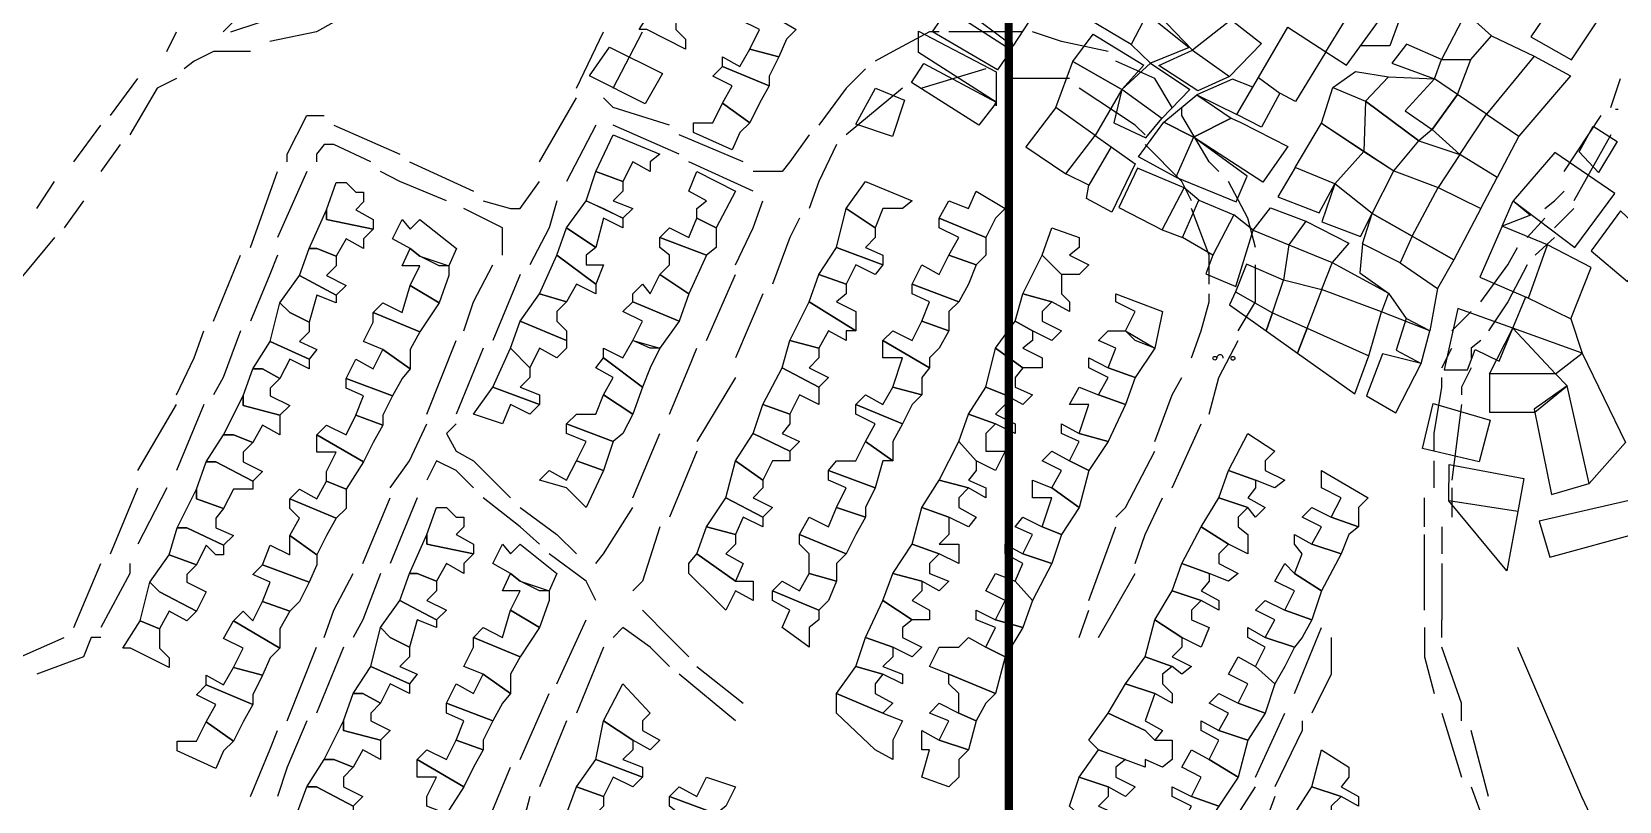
# Model space of a CAD drawing. Header units: millimetres. Extents: x -3588 to 75209, y -3737 to 38254.
# Drawn here: x 18981.9 to 19212.8, y 33385 to 33496.9 of the extents above; entities that cross this region are included whole.
import ezdxf

# ---------------------------------------------------------------- set-up
doc = ezdxf.new("R2010")
doc.units = ezdxf.units.MM
doc.layers.add('P', color=253, linetype='Continuous')

msp = doc.modelspace()

# ---------------------------------------------------------------- linework, layer by layer
at = {"color": 254}
for p, q in [((19133.353, 33492.605), (19136.293, 33496.565)), ((19136.293, 33496.565), (19143.665, 33492.094)), ((19140.469, 33488.518), (19133.353, 33492.605)), ((19143.665, 33492.094), (19140.469, 33488.518)), ((19142.923, 33478.746), (19146.59, 33483.785)), ((19146.59, 33483.785), (19150.905, 33481.589)), ((19150.905, 33481.589), (19148.32, 33475.793)), ((19148.32, 33475.793), (19142.923, 33478.746))]:
    msp.add_line(p, q, dxfattribs=at)
at = {"color": 10}
msp.add_line((19212.272, 33485.694), (19212.661, 33485.694), dxfattribs=at)
at = {"color": 254}
for points in [[(19133.835, 33499.847), (19136.871, 33503.751), (19144.146, 33499.525), (19141.82, 33495.087), (19133.835, 33499.847)], [(19151.167, 33504.005), (19156.376, 33498.656), (19150.767, 33494.276), (19144.527, 33500.75)], [(19205.98, 33505.078), (19199.993, 33496.192), (19205.892, 33492.848), (19211.528, 33501.294), (19205.98, 33505.078)], [(19117.515, 33500.157), (19119.646, 33502.978), (19127.013, 33498.464), (19124.626, 33494.822), (19117.515, 33500.157)], [(19170.161, 33494.005), (19174.414, 33500.971), (19169.788, 33502.983), (19166.305, 33501.127)], [(19170.161, 33494.005), (19173.152, 33492.055), (19177.8, 33498.458), (19174.414, 33500.971)], [(19112.931, 33496.938), (19115.154, 33500.213), (19124.38, 33494.302), (19122.413, 33491.41), (19112.931, 33496.938)], [(19144.146, 33499.525), (19150.264, 33494.627), (19144.651, 33492.35), (19141.82, 33495.087)], [(19156.376, 33498.656), (19160.784, 33495.204), (19156.132, 33490.425)], [(19186.999, 33492.902), (19191.253, 33492.902), (19194.247, 33496.365), (19190.544, 33499.671), (19186.999, 33492.902)], [(19110.89, 33493.914), (19110.89, 33497.033), (19122.227, 33491.123), (19122.227, 33486.69), (19110.89, 33493.914)], [(19160.346, 33490.279), (19164.628, 33497.614), (19170.161, 33494.005), (19165.766, 33486.805), (19163.483, 33488.005)], [(19177.8, 33498.458), (19180.759, 33498.458), (19179.46, 33494.903), (19175.219, 33494.903)], [(19194.247, 33496.365), (19200.441, 33493.37), (19193.52, 33484.944), (19189.33, 33487.801), (19191.253, 33492.902)], [(19065.983, 33494.687), (19073.669, 33490.87), (19071.154, 33486.448), (19063.048, 33490.544), (19065.983, 33494.687)], [(19145.876, 33492.021), (19150.767, 33494.276), (19156.132, 33490.425), (19151.556, 33488.33), (19145.876, 33492.021)], [(19181.879, 33495.106), (19179.752, 33492.351), (19185.953, 33490.102), (19186.999, 33492.902), (19181.879, 33495.106)], [(19121.877, 33486.171), (19119.699, 33483.343), (19109.906, 33489.557), (19111.702, 33492.331), (19122.227, 33486.69), (19122.227, 33486.171), (19122.227, 33486.69), (19121.877, 33486.171)], [(19130.904, 33485.909), (19133.353, 33492.605), (19140.469, 33488.518), (19136.615, 33481.849), (19130.904, 33485.909), (19126.511, 33480.203), (19132.332, 33476.252), (19136.615, 33481.849)], [(19144.651, 33492.35), (19150.391, 33488.545), (19146.283, 33484.292), (19140.469, 33488.518), (19144.651, 33492.35)], [(19200.441, 33493.37), (19205.736, 33490.508), (19198.208, 33481.748)], [(19156.56, 33490.055), (19151.41, 33487.741), (19157.208, 33484.904), (19159.536, 33488.892), (19156.56, 33490.055)], [(19160.346, 33490.279), (19163.483, 33488.005), (19160.794, 33483.044), (19157.208, 33484.904), (19160.346, 33490.279)], [(19169.524, 33483.616), (19171.182, 33488.829), (19175.942, 33486.856), (19175.677, 33479.492), (19180.025, 33476.678), (19183.692, 33481.085), (19175.942, 33486.856), (19183.692, 33481.085), (19189.66, 33479.098), (19186.477, 33474.275), (19192.7, 33471.202), (19195.086, 33475.721), (19189.66, 33479.098), (19193.52, 33484.944), (19198.208, 33481.748), (19195.086, 33475.721), (19189.66, 33479.098), (19193.52, 33484.944), (19189.33, 33487.801), (19185.608, 33482.705), (19189.66, 33479.098), (19185.608, 33482.705), (19189.33, 33487.801), (19185.953, 33490.102), (19181.703, 33485.429), (19185.608, 33482.705), (19183.692, 33481.085), (19175.942, 33486.856), (19179.271, 33490.362), (19185.953, 33490.102)], [(19171.182, 33488.829), (19174.49, 33491.164), (19179.271, 33490.362)], [(19104.643, 33488.721), (19108.849, 33486.985), (19107.112, 33481.685), (19101.808, 33483.467), (19104.643, 33488.721)], [(19139.298, 33483.672), (19143.955, 33481.501), (19146.283, 33484.292), (19140.469, 33488.518), (19139.298, 33483.672)], [(19151.41, 33487.741), (19156.398, 33484.365), (19150.905, 33481.589), (19146.59, 33483.785), (19151.41, 33487.741)], [(19157.813, 33483.708), (19164.623, 33480.231), (19160.994, 33475.066), (19150.905, 33481.589), (19156.398, 33484.365), (19157.813, 33483.708)], [(19169.811, 33483.423), (19175.677, 33479.492), (19171.482, 33474.818), (19165.717, 33477.202), (19169.524, 33483.616), (19180.025, 33476.678)], [(19207.019, 33479.446), (19209.02, 33483.203), (19212.54, 33480.965), (19209.82, 33476.448), (19207.019, 33479.446)], [(19136.615, 33481.849), (19138.95, 33480.189), (19135.664, 33474.628), (19132.332, 33476.252)], [(19138.95, 33480.189), (19142.424, 33477.719), (19139.019, 33470.709), (19135.359, 33472.669), (19135.664, 33474.628)], [(19148.32, 33475.793), (19157.126, 33472.178), (19158.701, 33475.914), (19150.905, 33481.589)], [(19197.388, 33472.333), (19206.394, 33465.539), (19212.174, 33473.409), (19203.473, 33479.374), (19197.388, 33472.333)], [(19140.025, 33471.367), (19146.352, 33468.1), (19149.53, 33474.207), (19142.776, 33477.078), (19140.025, 33471.367)], [(19163.182, 33472.93), (19169.196, 33470.596), (19171.482, 33474.818), (19165.717, 33477.202), (19163.182, 33472.93)], [(19186.477, 33474.275), (19192.7, 33471.202), (19188.769, 33463.757), (19176.889, 33470.509), (19180.025, 33476.678), (19186.477, 33474.275)], [(19146.352, 33468.1), (19149.313, 33466.994), (19151.695, 33472.434), (19149.53, 33474.207)], [(19169.582, 33469.283), (19175.182, 33467.151), (19176.889, 33470.509), (19171.482, 33474.818), (19169.582, 33469.283)], [(19182.703, 33467.204), (19186.477, 33474.275)], [(19151.695, 33472.434), (19156.799, 33470.281), (19153.736, 33464.444), (19149.313, 33466.994)], [(19159.578, 33468.071), (19162.125, 33471.335), (19167.271, 33469.369), (19164.799, 33465.941)], [(19195.786, 33468.65), (19197.388, 33472.333), (19199.916, 33470.236), (19195.786, 33468.65)], [(19153.736, 33464.444), (19152.715, 33461.724), (19157.082, 33459.854), (19159.578, 33468.071), (19156.799, 33470.281)], [(19167.271, 33469.369), (19173.527, 33466.193), (19171.073, 33463.383)], [(19175.502, 33466.085), (19176.889, 33470.509), (19182.703, 33467.204), (19180.978, 33463.336), (19175.502, 33466.085)], [(19192.56, 33461.237), (19199.657, 33458.175), (19202.399, 33465.911), (19195.786, 33468.65), (19192.56, 33461.237)], [(19214.013, 33460.612), (19217.946, 33466.154), (19213.005, 33470.889), (19208.769, 33465.045), (19214.013, 33460.612)], [(19159.578, 33468.071), (19164.799, 33465.941), (19164.023, 33460.779)], [(19182.703, 33467.204), (19188.769, 33463.757), (19186.392, 33459.59)], [(19164.799, 33465.941), (19171.073, 33463.383), (19169.517, 33459.421)], [(19175.502, 33466.085), (19175.079, 33461.875), (19179.278, 33458.884), (19181.819, 33455.235)], [(19205.779, 33455.169), (19208.769, 33462.627), (19202.399, 33465.911)], [(19157.027, 33459.081), (19162.408, 33456.053), (19164.023, 33460.779), (19158.613, 33463.128), (19157.027, 33459.081)], [(19171.073, 33463.383), (19179.278, 33458.884), (19178.24, 33456.166)], [(19180.978, 33463.336), (19186.392, 33459.59), (19185.271, 33453.437), (19178.24, 33456.166)], [(19162.408, 33456.053), (19167.421, 33453.789), (19169.586, 33459.395), (19164.023, 33460.779)], [(19167.421, 33453.789), (19176.399, 33449.771), (19178.24, 33456.166), (19169.517, 33459.421)], [(19157.027, 33459.081), (19156.132, 33457.221), (19161.461, 33453.43), (19162.408, 33456.053), (19161.461, 33453.43), (19166.028, 33450.182), (19167.421, 33453.789), (19166.028, 33450.182), (19174.389, 33444.234), (19176.399, 33449.771)], [(19207.446, 33450.165), (19197.336, 33453.795), (19199.225, 33458.362), (19205.779, 33455.169), (19207.446, 33450.165)], [(19181.819, 33455.235), (19180.374, 33450.607), (19184.032, 33448.654), (19185.271, 33453.437), (19181.819, 33455.235)], [(19189.337, 33456.672), (19187.354, 33447.721), (19190.745, 33447.721), (19191.897, 33450.726), (19195.352, 33449), (19197.336, 33453.795), (19189.337, 33456.672)], [(19193.985, 33447.306), (19193.985, 33441.587), (19200.546, 33441.587), (19205.266, 33445.417), (19203.577, 33447.145), (19193.985, 33447.145), (19197.336, 33453.795), (19203.577, 33447.145), (19207.446, 33450.165), (19213.725, 33437.158), (19208.471, 33431.206)], [(19178.413, 33450.076), (19176.091, 33443.938), (19180.361, 33441.468), (19184.032, 33448.654), (19178.413, 33450.076)], [(19200.458, 33442.015), (19202.996, 33429.605), (19208.471, 33431.206), (19205.266, 33445.417), (19200.458, 33442.015)], [(19185.789, 33442.838), (19194.072, 33440.416), (19192.456, 33434.36), (19184.219, 33436.304), (19185.789, 33442.838)], [(19188.077, 33433.972), (19198.963, 33431.952), (19198.083, 33427.153), (19188.07, 33428.708), (19188.077, 33433.972)], [(19198.083, 33427.153), (19196.5, 33418.512), (19188.07, 33428.708)], [(19201.193, 33425.735), (19202.729, 33420.464), (19215.883, 33424.067), (19214.281, 33428.738), (19201.193, 33425.735)]]:
    msp.add_lwpolyline(points, dxfattribs=at)
at = {"color": 10}
for centre in [(19154.008, 33449.431), (19156.645, 33449.427)]:
    msp.add_circle(centre, 0.276, dxfattribs=at)
msp.add_arc((19154.764, 33449.453), 0.481, 356.0473, 179.98075, dxfattribs=at)
at = {"layer": 'P', "const_width": 1.2}
msp.add_lwpolyline([(19125.312, 27423.91), (19123.411, 36422.535)], dxfattribs=at)
at = {"layer": 'P', "color": 254}
for points in [[(19016.536, 33505.081), (19013.719, 33500.856), (19009.766, 33496.903)], [(19075.627, 33498.664), (19075.627, 33497.256), (19077.036, 33495.847), (19077.036, 33494.423), (19071.402, 33497.256), (19070.266, 33497.256), (19072.811, 33501.209), (19075.627, 33500.072), (19075.627, 33498.664)], [(19091.727, 33495.847), (19090.591, 33493.303), (19086.366, 33494.423), (19087.774, 33497.256), (19084.941, 33498.664), (19086.366, 33501.209), (19093.135, 33497.256), (19091.727, 33495.847)], [(19010.902, 33496.903), (19015.127, 33498.311), (19017.672, 33498.311), (19021.913, 33499.431)], [(19001.588, 33494.07), (19002.996, 33496.903)], [(19025.866, 33498.311), (19023.321, 33496.903), (19016.536, 33495.494)], [(19061.138, 33488.709), (19065.091, 33496.903)], [(19066.515, 33488.709), (19070.74, 33496.903)], [(19113.934, 33496.903), (19112.526, 33496.903), (19107.165, 33494.07), (19104.62, 33492.662)], [(19126.065, 33496.903), (19122.112, 33496.903), (19115.343, 33496.903)], [(19138.484, 33494.07), (19131.714, 33495.494), (19127.489, 33496.903)], [(19013.719, 33494.07), (19008.358, 33494.07), (19005.541, 33492.662), (19004.117, 33491.541)], [(19089.182, 33490.486), (19089.182, 33489.062), (19082.413, 33491.894), (19082.413, 33493.303), (19084.941, 33491.894), (19086.366, 33494.423), (19090.591, 33493.303), (19089.182, 33490.486)], [(19087.774, 33486.533), (19086.366, 33483.7), (19082.413, 33486.533), (19083.821, 33489.062), (19080.989, 33490.486), (19082.413, 33491.894), (19089.182, 33489.062), (19087.774, 33486.533)], [(19147.814, 33485.892), (19145.269, 33490.117), (19139.62, 33492.662)], [(18993.394, 33484.756), (18997.347, 33490.117)], [(19002.996, 33490.117), (19000.164, 33488.709), (18996.211, 33481.939)], [(19103.212, 33491.541), (19100.379, 33488.709), (19096.426, 33483.348)], [(19120.704, 33491.541), (19111.39, 33488.709)], [(19132.851, 33490.117), (19123.536, 33490.117)], [(19211.605, 33485.892), (19213.013, 33490.117)], [(19055.777, 33477.986), (19061.138, 33487.3)], [(19074.693, 33483.348), (19066.515, 33485.892), (19065.091, 33487.3)], [(19108.573, 33488.709), (19100.379, 33481.939)], [(19143.861, 33481.939), (19142.437, 33483.348), (19134.259, 33488.709)], [(19084.941, 33482.292), (19083.821, 33479.748), (19078.172, 33482.292), (19078.172, 33483.7), (19080.989, 33483.7), (19082.413, 33486.533), (19086.366, 33483.7), (19084.941, 33482.292)], [(19154.584, 33476.578), (19153.175, 33477.986), (19149.222, 33484.756), (19149.222, 33485.892)], [(18988.033, 33477.986), (18991.986, 33483.348)], [(19019.08, 33477.986), (19019.08, 33479.107), (19021.913, 33484.756), (19024.441, 33484.756)], [(19025.866, 33483.348), (19035.452, 33479.107)], [(19063.971, 33483.348), (19059.73, 33475.17)], [(19076.101, 33479.107), (19066.515, 33483.348)], [(19204.835, 33476.578), (19210.197, 33484.756)], [(18994.803, 33480.531), (18991.986, 33476.578)], [(19031.227, 33477.986), (19025.866, 33480.531), (19024.441, 33480.531), (19023.321, 33479.107), (19023.321, 33477.986)], [(19071.876, 33477.986), (19071.876, 33476.578), (19069.332, 33477.986), (19067.924, 33475.17), (19063.971, 33476.578), (19066.515, 33481.939), (19073.285, 33479.107), (19071.876, 33477.986)], [(19085.416, 33477.986), (19076.101, 33481.939)], [(19095.018, 33481.939), (19092.201, 33477.986), (19091.065, 33476.578), (19089.657, 33476.578), (19086.84, 33476.578)], [(19098.971, 33480.531), (19096.426, 33475.17), (19095.018, 33471.217)], [(19150.631, 33472.337), (19149.222, 33475.17), (19143.861, 33480.531)], [(19211.605, 33481.939), (19206.244, 33472.337)], [(19036.86, 33477.986), (19046.19, 33473.745)], [(19086.84, 33473.745), (19077.51, 33477.986)], [(19013.719, 33465.567), (19017.672, 33476.578)], [(19021.913, 33476.578), (19017.672, 33466.976)], [(19042.238, 33472.337), (19035.452, 33475.17), (19032.635, 33476.578)], [(19067.924, 33473.745), (19066.515, 33472.337), (19069.332, 33471.217), (19067.924, 33469.792), (19062.562, 33472.337), (19063.971, 33476.578), (19067.924, 33475.17), (19067.924, 33473.745)], [(19078.646, 33471.217), (19080.054, 33472.337), (19077.51, 33473.745), (19078.646, 33476.578), (19084.295, 33473.745), (19081.463, 33468.384), (19078.646, 33469.792), (19078.646, 33471.217)], [(18982.672, 33471.217), (18985.216, 33475.17)], [(19030.164, 33472.178), (19029.044, 33471.042), (19031.588, 33469.633), (19031.588, 33468.225), (19024.803, 33469.633), (19024.803, 33471.042), (19026.211, 33474.994), (19027.636, 33474.994), (19029.044, 33473.586), (19030.164, 33473.586), (19030.164, 33472.178)], [(19047.599, 33472.337), (19051.552, 33471.217), (19052.96, 33471.217), (19055.777, 33475.17)], [(19108.573, 33471.217), (19105.74, 33471.217), (19104.62, 33468.384), (19100.379, 33471.217), (19103.212, 33475.17), (19109.981, 33472.337), (19108.573, 33471.217)], [(19122.112, 33469.792), (19120.704, 33466.976), (19113.934, 33469.792), (19115.343, 33472.337), (19118.159, 33471.217), (19119.295, 33473.745), (19123.536, 33471.217), (19122.112, 33469.792)], [(19159.945, 33465.567), (19158.809, 33469.792), (19155.992, 33475.17)], [(19202.003, 33471.217), (19203.411, 33472.337), (19204.835, 33473.745)], [(18989.441, 33472.337), (18986.625, 33468.384)], [(19030.164, 33466.817), (19030.164, 33465.392), (19027.636, 33466.817), (19026.211, 33464.272), (19023.395, 33465.392), (19022.258, 33465.392), (19024.803, 33471.042), (19024.803, 33469.633), (19031.588, 33468.225), (19030.164, 33466.817)], [(19050.415, 33464.431), (19050.415, 33466.976), (19050.415, 33468.384), (19044.766, 33471.217)], [(19058.321, 33472.337), (19057.185, 33468.384), (19054.368, 33463.023)], [(19065.091, 33471.217), (19067.924, 33469.792), (19067.924, 33468.384), (19065.091, 33469.792), (19063.971, 33465.567), (19059.73, 33468.384), (19062.562, 33472.337), (19065.091, 33471.217)], [(19084.295, 33463.023), (19086.84, 33468.384), (19088.248, 33472.337)], [(19104.62, 33466.976), (19103.212, 33465.567), (19105.74, 33464.431), (19105.74, 33463.023), (19098.971, 33465.567), (19100.379, 33471.217), (19104.62, 33468.384), (19104.62, 33466.976)], [(19153.175, 33460.206), (19153.175, 33464.431), (19150.631, 33471.217)], [(19206.244, 33471.217), (19203.411, 33468.384)], [(19041.175, 33462.864), (19038.358, 33464.272), (19036.95, 33465.392), (19034.405, 33466.817), (19035.813, 33469.633), (19036.95, 33468.225), (19038.358, 33469.633), (19043.719, 33465.392), (19042.583, 33462.864), (19041.175, 33462.864)], [(19081.463, 33465.567), (19080.054, 33464.431), (19073.285, 33466.976), (19074.693, 33468.384), (19077.51, 33466.976), (19078.646, 33469.792), (19081.463, 33468.384), (19081.463, 33465.567)], [(19093.609, 33469.792), (19092.201, 33466.976), (19089.657, 33460.206)], [(19120.704, 33464.431), (19119.295, 33463.023), (19115.343, 33464.431), (19116.751, 33466.976), (19113.934, 33468.384), (19113.934, 33469.792), (19120.704, 33466.976), (19120.704, 33464.431)], [(19199.458, 33466.976), (19202.003, 33469.792)], [(18985.216, 33466.976), (18978.431, 33458.782)], [(19062.562, 33464.431), (19062.562, 33463.023), (19065.091, 33463.023), (19063.971, 33460.206), (19058.321, 33464.431), (19059.73, 33468.384), (19063.971, 33465.567), (19062.562, 33464.431)], [(19074.693, 33463.023), (19074.693, 33464.431), (19073.285, 33465.567), (19073.285, 33466.976), (19080.054, 33464.431), (19077.51, 33458.782), (19073.285, 33461.614), (19074.693, 33463.023)], [(19134.259, 33465.567), (19132.851, 33464.431), (19135.667, 33463.023), (19134.259, 33461.614), (19131.714, 33461.614), (19128.898, 33464.431), (19130.306, 33468.384), (19134.259, 33466.976), (19134.259, 33465.567)], [(19203.411, 33466.976), (19200.594, 33464.431)], [(19008.358, 33454.845), (19012.311, 33464.431)], [(19017.672, 33464.431), (19016.536, 33461.614), (19013.719, 33454.845)], [(19026.211, 33462.864), (19024.803, 33461.455), (19027.636, 33460.031), (19026.211, 33458.623), (19020.85, 33461.455), (19022.258, 33465.392), (19023.395, 33465.392), (19026.211, 33464.272), (19026.211, 33462.864)], [(19042.583, 33461.455), (19041.175, 33457.502), (19036.95, 33460.031), (19038.358, 33462.864), (19035.813, 33462.864), (19036.95, 33465.392), (19038.358, 33464.272), (19042.583, 33462.864), (19042.583, 33461.455)], [(19063.971, 33460.206), (19063.971, 33458.782), (19061.138, 33460.206), (19059.73, 33457.662), (19055.777, 33458.782), (19058.321, 33464.431), (19063.971, 33460.206)], [(19104.62, 33461.614), (19101.787, 33463.023), (19100.379, 33460.206), (19096.426, 33461.614), (19098.971, 33465.567), (19105.74, 33463.023), (19104.62, 33461.614)], [(19118.159, 33460.206), (19116.751, 33457.662), (19109.981, 33460.206), (19111.39, 33463.023), (19113.934, 33461.614), (19115.343, 33464.431), (19119.295, 33463.023), (19118.159, 33460.206)], [(19131.714, 33460.206), (19131.714, 33458.782), (19132.851, 33457.662), (19132.851, 33456.253), (19130.306, 33457.662), (19126.065, 33458.782), (19128.898, 33464.431), (19131.714, 33461.614), (19131.714, 33460.206)], [(19192.688, 33457.662), (19196.641, 33463.023), (19198.05, 33465.567)], [(19044.766, 33453.421), (19046.19, 33457.662), (19049.007, 33463.023)], [(19157.4, 33453.421), (19159.945, 33457.662), (19159.945, 33463.023)], [(19199.458, 33463.023), (19196.641, 33457.662), (19193.825, 33453.421)], [(19026.211, 33457.502), (19023.395, 33458.623), (19022.258, 33454.67), (19019.442, 33456.078), (19018.033, 33457.502), (19020.85, 33461.455), (19026.211, 33458.623), (19026.211, 33457.502)], [(19032.997, 33457.502), (19035.813, 33456.078), (19036.95, 33460.031), (19041.175, 33457.502), (19038.358, 33453.261), (19031.588, 33456.078), (19032.997, 33457.502)], [(19052.96, 33461.614), (19049.007, 33452.012)], [(19069.332, 33458.782), (19070.74, 33460.206), (19071.876, 33458.782), (19073.285, 33461.614), (19077.51, 33458.782), (19076.101, 33454.845), (19069.332, 33457.662), (19069.332, 33458.782)], [(19080.054, 33452.012), (19084.295, 33461.614)], [(19100.379, 33458.782), (19098.971, 33457.662), (19101.787, 33456.253), (19101.787, 33453.421), (19095.018, 33457.662), (19096.426, 33461.614), (19100.379, 33460.206), (19100.379, 33458.782)], [(19115.343, 33456.253), (19115.343, 33453.421), (19111.39, 33454.845), (19112.526, 33457.662), (19109.981, 33458.782), (19109.981, 33460.206), (19116.751, 33457.662), (19115.343, 33456.253)], [(19022.258, 33453.261), (19020.85, 33451.853), (19023.395, 33450.717), (19022.258, 33449.308), (19016.625, 33451.853), (19018.033, 33457.502), (19019.442, 33456.078), (19022.258, 33454.67), (19022.258, 33453.261)], [(19058.321, 33456.253), (19058.321, 33454.845), (19059.73, 33453.421), (19059.73, 33452.012), (19052.96, 33454.845), (19055.777, 33458.782), (19059.73, 33457.662), (19058.321, 33456.253)], [(19071.876, 33450.892), (19069.332, 33452.012), (19070.74, 33454.845), (19067.924, 33456.253), (19069.332, 33457.662), (19076.101, 33454.845), (19073.285, 33450.892), (19071.876, 33450.892)], [(19088.248, 33458.782), (19084.295, 33449.468)], [(19100.379, 33453.421), (19100.379, 33452.012), (19097.834, 33453.421), (19096.426, 33450.892), (19092.201, 33452.012), (19095.018, 33457.662), (19101.787, 33453.421), (19100.379, 33453.421)], [(19128.898, 33456.253), (19128.898, 33454.845), (19131.714, 33453.421), (19130.306, 33452.012), (19127.489, 33453.421), (19124.945, 33454.845), (19126.065, 33458.782), (19130.306, 33457.662), (19128.898, 33456.253)], [(19142.437, 33452.012), (19141.028, 33453.421), (19142.437, 33456.253), (19139.62, 33457.662), (19139.62, 33458.782), (19146.39, 33456.253), (19145.269, 33450.892), (19142.437, 33452.012)], [(19150.631, 33449.468), (19152.039, 33453.421), (19153.175, 33457.662), (19153.175, 33458.782)], [(19036.95, 33450.717), (19036.95, 33447.9), (19032.997, 33450.717), (19030.164, 33451.853), (19031.588, 33454.67), (19031.588, 33456.078), (19038.358, 33453.261), (19036.95, 33450.717)], [(19059.73, 33450.892), (19058.321, 33449.468), (19055.777, 33450.892), (19054.368, 33448.059), (19051.552, 33450.892), (19052.96, 33454.845), (19059.73, 33452.012), (19059.73, 33450.892)], [(19113.934, 33450.892), (19112.526, 33449.468), (19112.526, 33448.059), (19105.74, 33452.012), (19107.165, 33453.421), (19109.981, 33452.012), (19111.39, 33454.845), (19115.343, 33453.421), (19113.934, 33450.892)], [(19127.489, 33452.012), (19126.065, 33450.892), (19128.898, 33449.468), (19128.898, 33448.059), (19126.065, 33448.059), (19122.112, 33450.892), (19124.945, 33454.845), (19127.489, 33453.421), (19127.489, 33452.012)], [(19188.464, 33453.421), (19191.28, 33456.253)], [(19002.996, 33444.106), (19005.541, 33449.468), (19006.949, 33453.421)], [(19012.311, 33453.421), (19009.766, 33446.651), (19008.358, 33444.106)], [(19141.028, 33453.421), (19145.269, 33450.892), (19142.437, 33446.651), (19138.484, 33448.059), (19139.62, 33450.892), (19137.076, 33452.012), (19138.484, 33453.421), (19141.028, 33453.421)], [(19022.258, 33449.308), (19022.258, 33447.9), (19019.442, 33449.308), (19018.033, 33446.492), (19015.489, 33447.9), (19014.08, 33447.9), (19016.625, 33451.853), (19022.258, 33449.308)], [(19035.813, 33446.492), (19034.405, 33443.947), (19027.636, 33446.492), (19029.044, 33449.308), (19031.588, 33447.9), (19032.997, 33450.717), (19036.95, 33447.9), (19035.813, 33446.492)], [(19039.405, 33441.29), (19043.646, 33452.012)], [(19047.599, 33450.892), (19043.646, 33441.29)], [(19054.368, 33446.651), (19052.96, 33445.243), (19055.777, 33444.106), (19055.777, 33442.698), (19049.007, 33445.243), (19051.552, 33450.892), (19054.368, 33448.059), (19054.368, 33446.651)], [(19071.876, 33448.059), (19070.74, 33445.243), (19065.091, 33449.468), (19065.091, 33450.892), (19067.924, 33449.468), (19069.332, 33452.012), (19073.285, 33450.892), (19071.876, 33448.059)], [(19074.693, 33441.29), (19077.51, 33448.059), (19078.646, 33450.892)], [(19096.426, 33449.468), (19095.018, 33448.059), (19097.834, 33446.651), (19096.426, 33445.243), (19091.065, 33448.059), (19092.201, 33452.012), (19096.426, 33450.892), (19096.426, 33449.468)], [(19111.39, 33446.651), (19111.39, 33444.106), (19107.165, 33445.243), (19108.573, 33449.468), (19105.74, 33449.468), (19105.74, 33452.012), (19112.526, 33448.059), (19111.39, 33446.651)], [(19124.945, 33446.651), (19124.945, 33445.243), (19127.489, 33444.106), (19126.065, 33442.698), (19123.536, 33444.106), (19120.704, 33445.243), (19122.112, 33450.892), (19126.065, 33448.059), (19124.945, 33446.651)], [(19153.175, 33441.29), (19154.584, 33446.651), (19157.4, 33452.012)], [(19187.039, 33448.059), (19188.464, 33450.892)], [(19192.688, 33452.012), (19191.28, 33450.892), (19191.28, 33449.468)], [(19016.625, 33445.067), (19016.625, 33443.947), (19019.442, 33442.539), (19018.033, 33441.131), (19012.672, 33442.539), (19012.672, 33443.947), (19014.08, 33447.9), (19015.489, 33447.9), (19018.033, 33446.492), (19016.625, 33445.067)], [(19065.091, 33449.468), (19070.74, 33445.243), (19069.332, 33441.29), (19065.091, 33444.106), (19066.515, 33446.651), (19063.971, 33448.059), (19065.091, 33449.468)], [(19096.426, 33444.106), (19096.426, 33442.698), (19093.609, 33444.106), (19092.201, 33441.29), (19088.248, 33442.698), (19091.065, 33448.059), (19096.426, 33445.243), (19096.426, 33444.106)], [(19138.484, 33448.059), (19142.437, 33446.651), (19141.028, 33442.698), (19137.076, 33444.106), (19138.484, 33446.651), (19135.667, 33448.059), (19135.667, 33449.468), (19138.484, 33448.059)], [(19191.28, 33448.059), (19189.872, 33445.243), (19189.872, 33444.106)], [(19032.997, 33441.131), (19032.997, 33439.706), (19029.044, 33441.131), (19030.164, 33443.947), (19027.636, 33445.067), (19027.636, 33446.492), (19034.405, 33443.947), (19032.997, 33441.131)], [(19084.295, 33446.651), (19078.646, 33437.337)], [(19145.269, 33437.337), (19147.814, 33444.106), (19149.222, 33446.651)], [(19185.919, 33435.929), (19185.919, 33438.457), (19187.039, 33445.243), (19187.039, 33446.651)], [(19018.033, 33439.706), (19018.033, 33438.298), (19015.489, 33439.706), (19014.08, 33437.178), (19011.264, 33438.298), (19009.839, 33438.298), (19012.672, 33443.947), (19012.672, 33442.539), (19018.033, 33441.131), (19018.033, 33439.706)], [(19054.368, 33441.29), (19051.552, 33442.698), (19050.415, 33439.881), (19046.19, 33441.29), (19049.007, 33445.243), (19055.777, 33442.698), (19054.368, 33441.29)], [(19067.924, 33438.457), (19066.515, 33437.337), (19059.73, 33439.881), (19061.138, 33441.29), (19063.971, 33441.29), (19065.091, 33444.106), (19069.332, 33441.29), (19067.924, 33438.457)], [(19109.981, 33442.698), (19108.573, 33439.881), (19101.787, 33442.698), (19103.212, 33444.106), (19105.74, 33442.698), (19107.165, 33445.243), (19111.39, 33444.106), (19109.981, 33442.698)], [(19123.536, 33442.698), (19122.112, 33441.29), (19124.945, 33439.881), (19124.945, 33438.457), (19122.112, 33439.881), (19118.159, 33441.29), (19120.704, 33445.243), (19123.536, 33444.106), (19123.536, 33442.698)], [(19137.076, 33444.106), (19141.028, 33442.698), (19138.484, 33437.337), (19134.259, 33438.457), (19135.667, 33442.698), (19132.851, 33442.698), (19134.259, 33445.243), (19137.076, 33444.106)], [(18997.347, 33433.096), (19002.996, 33442.698)], [(19006.949, 33442.698), (19002.996, 33433.096)], [(19031.588, 33437.178), (19030.164, 33434.345), (19023.395, 33438.298), (19024.803, 33439.706), (19027.636, 33438.298), (19029.044, 33441.131), (19032.997, 33439.706), (19031.588, 33437.178)], [(19092.201, 33439.881), (19091.065, 33438.457), (19093.609, 33437.337), (19092.201, 33435.929), (19086.84, 33438.457), (19088.248, 33442.698), (19092.201, 33441.29), (19092.201, 33439.881)], [(19107.165, 33437.337), (19107.165, 33435.929), (19107.165, 33434.52), (19103.212, 33437.337), (19104.62, 33439.881), (19101.787, 33441.29), (19101.787, 33442.698), (19108.573, 33439.881), (19107.165, 33437.337)], [(19120.704, 33438.457), (19120.704, 33435.929), (19123.536, 33435.929), (19122.112, 33433.096), (19119.295, 33434.52), (19116.751, 33437.337), (19118.159, 33441.29), (19122.112, 33439.881), (19120.704, 33438.457)], [(19189.872, 33442.698), (19188.464, 33431.688)], [(19034.044, 33430.567), (19036.86, 33434.52), (19039.405, 33439.881)], [(19043.646, 33439.881), (19042.238, 33438.457), (19043.646, 33435.929), (19046.19, 33434.52)], [(19059.73, 33439.881), (19066.515, 33437.337), (19065.091, 33433.096), (19061.138, 33434.52), (19062.562, 33437.337), (19059.73, 33438.457), (19059.73, 33439.881)], [(19134.259, 33438.457), (19138.484, 33437.337), (19135.667, 33433.096), (19132.851, 33434.52), (19134.259, 33437.337), (19131.714, 33438.457), (19131.714, 33439.881), (19134.259, 33438.457)], [(19147.814, 33430.567), (19152.039, 33439.881)], [(19012.672, 33435.753), (19012.672, 33434.345), (19015.489, 33432.937), (19014.08, 33431.528), (19008.719, 33434.345), (19007.311, 33434.345), (19009.839, 33438.298), (19011.264, 33438.298), (19014.08, 33437.178), (19012.672, 33435.753)], [(19024.803, 33432.937), (19026.211, 33435.753), (19023.395, 33435.753), (19023.395, 33438.298), (19030.164, 33434.345), (19027.636, 33430.392), (19024.803, 33431.528), (19024.803, 33432.937)], [(19069.332, 33429.143), (19073.285, 33438.457)], [(19092.201, 33434.52), (19089.657, 33434.52), (19088.248, 33431.688), (19084.295, 33434.52), (19086.84, 33438.457), (19092.201, 33435.929), (19092.201, 33434.52)], [(19105.74, 33434.52), (19104.62, 33430.567), (19097.834, 33433.096), (19098.971, 33434.52), (19101.787, 33434.52), (19103.212, 33437.337), (19107.165, 33434.52), (19105.74, 33434.52)], [(19119.295, 33433.096), (19118.159, 33431.688), (19120.704, 33430.567), (19120.704, 33429.143), (19118.159, 33430.567), (19113.934, 33431.688), (19116.751, 33437.337), (19119.295, 33434.52), (19119.295, 33433.096)], [(19161.353, 33434.52), (19161.353, 33433.096), (19164.186, 33431.688), (19162.762, 33430.567), (19159.945, 33431.688), (19155.992, 33433.096), (19158.809, 33438.457), (19162.762, 33435.929), (19161.353, 33434.52)], [(19014.08, 33430.392), (19011.264, 33430.392), (19009.839, 33427.575), (19005.886, 33428.984), (19005.886, 33430.392), (19007.311, 33434.345), (19008.719, 33434.345), (19014.08, 33431.528), (19014.08, 33430.392)], [(19046.19, 33430.567), (19043.646, 33433.096), (19040.813, 33434.52), (19039.405, 33431.688)], [(19046.19, 33434.52), (19051.552, 33429.143)], [(19059.73, 33430.567), (19055.777, 33431.688), (19057.185, 33433.096), (19059.73, 33431.688), (19061.138, 33434.52), (19065.091, 33433.096), (19062.562, 33427.735), (19059.73, 33430.567)], [(19078.646, 33435.929), (19074.693, 33426.326)], [(19088.248, 33430.567), (19086.84, 33429.143), (19089.657, 33427.735), (19088.248, 33426.326), (19082.887, 33429.143), (19084.295, 33434.52), (19088.248, 33431.688), (19088.248, 33430.567)], [(19132.851, 33434.52), (19135.667, 33433.096), (19134.259, 33427.735), (19130.306, 33430.567), (19131.714, 33433.096), (19128.898, 33434.52), (19130.306, 33435.929), (19132.851, 33434.52)], [(19139.62, 33426.326), (19141.028, 33427.735), (19145.269, 33435.929)], [(19185.919, 33430.567), (19185.919, 33434.52)], [(19103.212, 33427.735), (19103.212, 33426.326), (19098.971, 33427.735), (19100.379, 33430.567), (19097.834, 33431.688), (19097.834, 33433.096), (19104.62, 33430.567), (19103.212, 33427.735)], [(19116.751, 33429.143), (19116.751, 33427.735), (19119.295, 33426.326), (19118.159, 33424.918), (19115.343, 33426.326), (19111.39, 33427.735), (19113.934, 33431.688), (19118.159, 33430.567), (19116.751, 33429.143)], [(19130.306, 33430.567), (19134.259, 33427.735), (19131.714, 33423.782), (19128.898, 33424.918), (19130.306, 33429.143), (19127.489, 33429.143), (19127.489, 33431.688), (19130.306, 33430.567)], [(19159.945, 33430.567), (19158.809, 33429.143), (19161.353, 33427.735), (19159.945, 33426.326), (19158.809, 33427.735), (19154.584, 33429.143), (19155.992, 33433.096), (19159.945, 33431.688), (19159.945, 33430.567)], [(19174.908, 33427.735), (19174.908, 33424.918), (19170.955, 33426.326), (19172.364, 33429.143), (19169.547, 33430.567), (19169.547, 33433.096), (19176.317, 33429.143), (19174.908, 33427.735)], [(18993.394, 33420.965), (18997.347, 33430.567)], [(19001.588, 33430.567), (18997.347, 33422.373)], [(19008.719, 33426.167), (19008.719, 33424.743), (19011.264, 33423.623), (19009.839, 33422.214), (19004.478, 33424.743), (19003.07, 33424.743), (19005.886, 33430.392), (19005.886, 33428.984), (19009.839, 33427.575), (19008.719, 33426.167)], [(19027.636, 33427.575), (19026.211, 33426.167), (19019.442, 33428.984), (19020.85, 33430.392), (19023.395, 33428.984), (19024.803, 33431.528), (19027.636, 33430.392), (19027.636, 33427.575)], [(19188.464, 33430.567), (19188.464, 33426.326)], [(19024.803, 33423.623), (19023.395, 33420.806), (19019.442, 33423.623), (19020.85, 33426.167), (19019.442, 33427.575), (19019.442, 33428.984), (19026.211, 33426.167), (19024.803, 33423.623)], [(19030.091, 33419.557), (19034.044, 33429.143)], [(19037.997, 33429.143), (19034.044, 33419.557)], [(19044.766, 33424.918), (19043.646, 33423.782), (19046.19, 33422.373), (19046.19, 33420.965), (19039.405, 33422.373), (19039.405, 33423.782), (19040.813, 33427.735), (19042.238, 33427.735), (19043.646, 33426.326), (19044.766, 33426.326), (19044.766, 33424.918)], [(19055.777, 33422.373), (19052.96, 33424.918), (19047.599, 33429.143)], [(19052.96, 33427.735), (19058.321, 33423.782), (19061.138, 33420.965)], [(19063.971, 33419.557), (19065.091, 33420.965), (19069.332, 33427.735)], [(19088.248, 33426.326), (19088.248, 33424.918), (19085.416, 33426.326), (19084.295, 33423.782), (19080.054, 33424.918), (19082.887, 33429.143), (19088.248, 33426.326)], [(19101.787, 33423.782), (19100.379, 33420.965), (19093.609, 33423.782), (19095.018, 33426.326), (19097.834, 33424.918), (19098.971, 33427.735), (19103.212, 33426.326), (19101.787, 33423.782)], [(19115.343, 33423.782), (19113.934, 33422.373), (19116.751, 33422.373), (19116.751, 33419.557), (19113.934, 33420.965), (19109.981, 33422.373), (19111.39, 33427.735), (19115.343, 33426.326), (19115.343, 33423.782)], [(19142.437, 33419.557), (19143.861, 33423.782), (19146.39, 33429.143)], [(19157.4, 33426.326), (19157.4, 33424.918), (19158.809, 33423.782), (19158.809, 33420.965), (19155.992, 33422.373), (19152.039, 33424.918), (19154.584, 33429.143), (19158.809, 33427.735), (19157.4, 33426.326)], [(19170.955, 33426.326), (19174.908, 33424.918), (19173.5, 33423.782), (19172.364, 33420.965), (19168.139, 33422.373), (19169.547, 33424.918), (19166.714, 33426.326), (19168.139, 33427.735), (19170.955, 33426.326)], [(19184.511, 33424.918), (19184.511, 33429.143)], [(19009.839, 33420.806), (19008.719, 33420.806), (19007.311, 33422.214), (19005.886, 33419.382), (19001.934, 33420.806), (19003.07, 33424.743), (19004.478, 33424.743), (19009.839, 33422.214), (19009.839, 33420.806)], [(19073.285, 33424.918), (19070.74, 33417.012), (19069.332, 33415.604)], [(19084.295, 33422.373), (19082.887, 33420.965), (19085.416, 33419.557), (19084.295, 33417.012), (19078.646, 33420.965), (19080.054, 33424.918), (19084.295, 33423.782), (19084.295, 33422.373)], [(19128.898, 33424.918), (19131.714, 33423.782), (19130.306, 33419.557), (19126.065, 33420.965), (19127.489, 33423.782), (19124.945, 33424.918), (19126.065, 33426.326), (19128.898, 33424.918)], [(19135.667, 33414.195), (19139.62, 33424.918)], [(19154.584, 33420.965), (19154.584, 33419.557), (19157.4, 33418.132), (19155.992, 33417.012), (19153.175, 33418.132), (19149.222, 33419.557), (19152.039, 33424.918), (19155.992, 33422.373), (19154.584, 33420.965)], [(19187.039, 33424.918), (19187.039, 33420.965)], [(19023.395, 33419.382), (19022.258, 33416.853), (19015.489, 33419.382), (19016.625, 33422.214), (19019.442, 33420.806), (19019.442, 33423.623), (19023.395, 33420.806), (19023.395, 33419.382)], [(19044.766, 33419.557), (19044.766, 33418.132), (19042.238, 33419.557), (19040.813, 33417.012), (19037.997, 33418.132), (19036.86, 33418.132), (19039.405, 33423.782), (19039.405, 33422.373), (19046.19, 33420.965), (19044.766, 33419.557)], [(19098.971, 33419.557), (19098.971, 33417.012), (19095.018, 33418.132), (19095.018, 33420.965), (19093.609, 33422.373), (19093.609, 33423.782), (19100.379, 33420.965), (19098.971, 33419.557)], [(19168.139, 33422.373), (19172.364, 33420.965), (19169.547, 33415.604), (19165.594, 33418.132), (19166.714, 33420.965), (19165.594, 33422.373), (19165.594, 33423.782), (19168.139, 33422.373)], [(19184.511, 33412.771), (19184.511, 33419.557), (19184.511, 33423.782)], [(19004.478, 33417.973), (19004.478, 33416.853), (19007.311, 33415.429), (19005.886, 33412.612), (19000.525, 33415.429), (18999.117, 33416.853), (19001.934, 33420.806), (19005.886, 33419.382), (19004.478, 33417.973)], [(19055.777, 33415.604), (19052.96, 33417.012), (19051.552, 33418.132), (19049.007, 33419.557), (19050.415, 33422.373), (19051.552, 33420.965), (19052.96, 33422.373), (19058.321, 33418.132), (19057.185, 33415.604), (19055.777, 33415.604)], [(19063.971, 33414.195), (19062.562, 33417.012), (19057.185, 33420.965)], [(19077.51, 33419.557), (19078.646, 33420.965), (19084.295, 33417.012), (19086.84, 33417.012), (19086.84, 33414.195), (19084.295, 33415.604), (19082.887, 33412.771), (19081.463, 33414.195), (19077.51, 33418.132), (19077.51, 33419.557)], [(19112.526, 33419.557), (19112.526, 33418.132), (19115.343, 33417.012), (19113.934, 33415.604), (19111.39, 33417.012), (19107.165, 33418.132), (19109.981, 33422.373), (19113.934, 33420.965), (19112.526, 33419.557)], [(19126.065, 33420.965), (19130.306, 33419.557), (19127.489, 33414.195), (19124.945, 33417.012), (19126.065, 33419.557), (19123.536, 33420.965), (19123.536, 33422.373), (19126.065, 33420.965)], [(18988.033, 33410.243), (18991.986, 33419.557)], [(18996.211, 33419.557), (18996.211, 33418.132), (18991.986, 33410.243)], [(19020.85, 33414.02), (19019.442, 33412.612), (19015.489, 33414.02), (19016.625, 33416.853), (19014.08, 33417.973), (19015.489, 33419.382), (19022.258, 33416.853), (19020.85, 33414.02)], [(19024.441, 33408.818), (19025.866, 33412.771), (19028.682, 33418.132)], [(19032.635, 33418.132), (19030.091, 33411.363), (19028.682, 33408.818)], [(19040.813, 33415.604), (19039.405, 33414.195), (19042.238, 33412.771), (19040.813, 33411.363), (19035.452, 33414.195), (19036.86, 33418.132), (19037.997, 33418.132), (19040.813, 33417.012), (19040.813, 33415.604)], [(19057.185, 33414.195), (19055.777, 33410.243), (19051.552, 33412.771), (19052.96, 33415.604), (19050.415, 33415.604), (19051.552, 33418.132), (19052.96, 33417.012), (19057.185, 33415.604), (19057.185, 33414.195)], [(19097.834, 33414.195), (19096.426, 33412.771), (19089.657, 33415.604), (19091.065, 33417.012), (19093.609, 33415.604), (19095.018, 33418.132), (19098.971, 33417.012), (19097.834, 33414.195)], [(19111.39, 33415.604), (19109.981, 33414.195), (19112.526, 33412.771), (19112.526, 33411.363), (19109.981, 33411.363), (19105.74, 33414.195), (19107.165, 33418.132), (19111.39, 33417.012), (19111.39, 33415.604)], [(19124.945, 33417.012), (19127.489, 33414.195), (19126.065, 33410.243), (19122.112, 33411.363), (19123.536, 33414.195), (19120.704, 33415.604), (19122.112, 33418.132), (19124.945, 33417.012)], [(19137.076, 33408.818), (19142.437, 33418.132)], [(19153.175, 33417.012), (19152.039, 33415.604), (19154.584, 33414.195), (19154.584, 33412.771), (19152.039, 33414.195), (19147.814, 33415.604), (19149.222, 33419.557), (19153.175, 33418.132), (19153.175, 33417.012)], [(19165.594, 33418.132), (19169.547, 33415.604), (19168.139, 33411.363), (19164.186, 33412.771), (19165.594, 33415.604), (19162.762, 33417.012), (19164.186, 33419.557), (19165.594, 33418.132)], [(19187.039, 33419.557), (19187.039, 33418.132), (19187.039, 33411.363)], [(19005.886, 33412.612), (19004.478, 33411.204), (19001.934, 33412.612), (19000.525, 33410.067), (18997.709, 33411.204), (18999.117, 33416.853), (19000.525, 33415.429), (19005.886, 33412.612)], [(19096.426, 33411.363), (19095.018, 33410.243), (19095.018, 33407.41), (19091.065, 33410.243), (19092.201, 33412.771), (19089.657, 33414.195), (19089.657, 33415.604), (19096.426, 33412.771), (19096.426, 33411.363)], [(19150.631, 33412.771), (19150.631, 33411.363), (19153.175, 33410.243), (19152.039, 33407.41), (19149.222, 33408.818), (19145.269, 33411.363), (19147.814, 33415.604), (19152.039, 33414.195), (19150.631, 33412.771)], [(19018.033, 33410.067), (19018.033, 33407.251), (19011.264, 33411.204), (19012.672, 33412.612), (19014.08, 33411.204), (19015.489, 33414.02), (19019.442, 33412.612), (19018.033, 33410.067)], [(19040.813, 33410.243), (19037.997, 33411.363), (19036.86, 33407.41), (19034.044, 33408.818), (19032.635, 33410.243), (19035.452, 33414.195), (19040.813, 33411.363), (19040.813, 33410.243)], [(19108.573, 33410.243), (19108.573, 33408.818), (19111.39, 33407.41), (19109.981, 33406.002), (19107.165, 33407.41), (19103.212, 33408.818), (19105.74, 33414.195), (19109.981, 33411.363), (19108.573, 33410.243)], [(19164.186, 33412.771), (19168.139, 33411.363), (19166.714, 33408.818), (19165.594, 33407.41), (19161.353, 33408.818), (19162.762, 33411.363), (19159.945, 33412.771), (19161.353, 33414.195), (19164.186, 33412.771)], [(19000.525, 33408.659), (19000.525, 33407.251), (19001.934, 33405.842), (19001.934, 33404.418), (18996.3, 33407.251), (18995.164, 33407.251), (18997.709, 33411.204), (19000.525, 33410.067), (19000.525, 33408.659)], [(19016.625, 33405.842), (19015.489, 33403.298), (19011.264, 33404.418), (19012.672, 33407.251), (19009.839, 33408.659), (19011.264, 33411.204), (19018.033, 33407.251), (19016.625, 33405.842)], [(19047.599, 33410.243), (19050.415, 33408.818), (19051.552, 33412.771), (19055.777, 33410.243), (19052.96, 33406.002), (19046.19, 33408.818), (19047.599, 33410.243)], [(19058.321, 33402.049), (19062.562, 33411.363)], [(19070.74, 33412.771), (19074.693, 33408.818), (19077.51, 33406.002)], [(19122.112, 33411.363), (19126.065, 33410.243), (19123.536, 33406.002), (19120.704, 33407.41), (19122.112, 33410.243), (19119.295, 33411.363), (19119.295, 33412.771), (19122.112, 33411.363)], [(19134.259, 33408.818), (19135.667, 33412.771)], [(19149.222, 33407.41), (19147.814, 33406.002), (19150.631, 33404.593), (19149.222, 33403.457), (19147.814, 33404.593), (19143.861, 33406.002), (19145.269, 33411.363), (19149.222, 33408.818), (19149.222, 33407.41)], [(19187.039, 33408.818), (19187.039, 33411.363)], [(18977.022, 33404.593), (18986.625, 33408.818)], [(18991.986, 33408.818), (18990.578, 33408.818), (18989.441, 33406.002), (18982.672, 33403.457)], [(19036.86, 33406.002), (19035.452, 33404.593), (19037.997, 33403.457), (19036.86, 33402.049), (19031.227, 33404.593), (19032.635, 33410.243), (19034.044, 33408.818), (19036.86, 33407.41), (19036.86, 33406.002)], [(19051.552, 33403.457), (19051.552, 33400.64), (19047.599, 33403.457), (19044.766, 33404.593), (19046.19, 33407.41), (19046.19, 33408.818), (19052.96, 33406.002), (19051.552, 33403.457)], [(19074.693, 33404.593), (19071.876, 33407.41), (19067.924, 33410.243), (19066.515, 33408.818)], [(19107.165, 33406.002), (19105.74, 33404.593), (19108.573, 33403.457), (19108.573, 33402.049), (19105.74, 33403.457), (19101.787, 33404.593), (19103.212, 33408.818), (19107.165, 33407.41), (19107.165, 33406.002)], [(19120.704, 33407.41), (19123.536, 33406.002), (19122.112, 33400.64), (19115.343, 33403.457), (19112.526, 33404.593), (19113.934, 33407.41), (19116.751, 33407.41), (19118.159, 33408.818), (19120.704, 33407.41)], [(19161.353, 33408.818), (19165.594, 33407.41), (19164.186, 33404.593), (19162.762, 33402.049), (19159.945, 33404.593), (19161.353, 33407.41), (19158.809, 33408.818), (19158.809, 33410.243), (19161.353, 33408.818)], [(19165.594, 33400.64), (19169.547, 33410.243)], [(19170.955, 33408.818), (19170.955, 33403.457), (19168.139, 33397.808)], [(19184.511, 33410.243), (19184.511, 33406.002), (19185.919, 33400.64)], [(19019.08, 33396.687), (19023.321, 33407.41)], [(19027.274, 33407.41), (19023.321, 33397.808)], [(19065.091, 33407.41), (19061.138, 33397.808)], [(19189.872, 33396.687), (19189.872, 33399.232), (19187.039, 33407.41)], [(19198.05, 33407.41), (19207.364, 33385.677), (19216.966, 33365.352), (19222.327, 33350.389), (19234.474, 33326.111), (19238.699, 33315.389)], [(19014.08, 33400.481), (19014.08, 33399.057), (19007.311, 33401.889), (19007.311, 33403.298), (19009.839, 33401.889), (19011.264, 33404.418), (19015.489, 33403.298), (19014.08, 33400.481)], [(19036.86, 33402.049), (19036.86, 33400.64), (19034.044, 33402.049), (19032.635, 33399.232), (19030.091, 33400.64), (19028.682, 33400.64), (19031.227, 33404.593), (19036.86, 33402.049)], [(19078.646, 33404.593), (19085.416, 33399.232)], [(19104.62, 33402.049), (19104.62, 33400.64), (19107.165, 33399.232), (19105.74, 33397.808), (19098.971, 33400.64), (19101.787, 33404.593), (19105.74, 33403.457), (19104.62, 33402.049)], [(19146.39, 33403.457), (19146.39, 33402.049), (19147.814, 33400.64), (19147.814, 33399.232), (19145.269, 33400.64), (19141.028, 33402.049), (19143.861, 33406.002), (19147.814, 33404.593), (19146.39, 33403.457)], [(19159.945, 33404.593), (19162.762, 33402.049), (19161.353, 33397.808), (19157.4, 33399.232), (19158.809, 33402.049), (19155.992, 33403.457), (19157.4, 33406.002), (19159.945, 33404.593)], [(19012.672, 33396.528), (19011.264, 33393.696), (19007.311, 33396.528), (19008.719, 33399.057), (19005.886, 33400.481), (19007.311, 33401.889), (19014.08, 33399.057), (19012.672, 33396.528)], [(19050.415, 33399.232), (19049.007, 33396.687), (19042.238, 33399.232), (19043.646, 33402.049), (19046.19, 33400.64), (19047.599, 33403.457), (19051.552, 33400.64), (19050.415, 33399.232)], [(19070.74, 33396.687), (19070.74, 33395.279), (19073.285, 33393.871), (19071.876, 33392.446), (19069.332, 33393.871), (19065.091, 33396.687), (19067.924, 33402.049), (19071.876, 33397.808), (19070.74, 33396.687)], [(19084.295, 33396.687), (19076.101, 33403.457)], [(19120.704, 33399.232), (19119.295, 33396.687), (19116.751, 33397.808), (19116.751, 33400.64), (19115.343, 33402.049), (19115.343, 33403.457), (19122.112, 33400.64), (19120.704, 33399.232)], [(19146.39, 33395.279), (19145.269, 33393.871), (19143.861, 33395.279), (19138.484, 33397.808), (19141.028, 33402.049), (19145.269, 33400.64), (19143.861, 33396.687), (19146.39, 33395.279)], [(19031.227, 33397.808), (19031.227, 33396.687), (19034.044, 33395.279), (19032.635, 33393.871), (19027.274, 33395.279), (19027.274, 33396.687), (19028.682, 33400.64), (19030.091, 33400.64), (19032.635, 33399.232), (19031.227, 33397.808)], [(19052.96, 33391.038), (19057.185, 33400.64)], [(19105.74, 33397.808), (19108.573, 33396.687), (19107.165, 33393.871), (19107.165, 33391.038), (19104.62, 33392.446), (19098.971, 33397.808), (19098.971, 33400.64), (19105.74, 33397.808)], [(19157.4, 33399.232), (19161.353, 33397.808), (19158.809, 33393.871), (19154.584, 33395.279), (19155.992, 33397.808), (19153.175, 33399.232), (19154.584, 33400.64), (19157.4, 33399.232)], [(19047.599, 33393.871), (19047.599, 33392.446), (19043.646, 33393.871), (19044.766, 33396.687), (19042.238, 33397.808), (19042.238, 33399.232), (19049.007, 33396.687), (19047.599, 33393.871)], [(19116.751, 33397.808), (19119.295, 33396.687), (19118.159, 33392.446), (19113.934, 33393.871), (19115.343, 33396.687), (19112.526, 33397.808), (19113.934, 33399.232), (19116.751, 33397.808)], [(19147.814, 33391.038), (19146.39, 33389.918), (19143.861, 33391.038), (19143.861, 33389.918), (19137.076, 33392.446), (19135.667, 33393.871), (19138.484, 33397.808), (19143.861, 33395.279), (19145.269, 33393.871), (19147.814, 33393.871), (19147.814, 33391.038)], [(19159.945, 33388.494), (19164.186, 33397.808)], [(19187.039, 33397.808), (19189.872, 33388.494)], [(19009.839, 33392.287), (19008.719, 33389.743), (19003.07, 33392.287), (19003.07, 33393.696), (19005.886, 33393.696), (19007.311, 33396.528), (19011.264, 33393.696), (19009.839, 33392.287)], [(19013.719, 33385.677), (19016.536, 33392.446), (19017.672, 33395.279)], [(19021.913, 33396.687), (19019.08, 33389.918), (19017.672, 33385.677)], [(19032.635, 33392.446), (19032.635, 33391.038), (19030.091, 33392.446), (19028.682, 33389.918), (19025.866, 33391.038), (19024.441, 33391.038), (19027.274, 33396.687), (19027.274, 33395.279), (19032.635, 33393.871), (19032.635, 33392.446)], [(19059.73, 33396.687), (19055.777, 33387.085)], [(19069.332, 33392.446), (19067.924, 33391.038), (19070.74, 33389.918), (19070.74, 33388.494), (19063.971, 33391.038), (19065.091, 33396.687), (19069.332, 33393.871), (19069.332, 33392.446)], [(19113.934, 33393.871), (19118.159, 33392.446), (19116.751, 33391.038), (19116.751, 33389.918), (19116.751, 33388.494), (19115.343, 33387.085), (19111.39, 33388.494), (19112.526, 33392.446), (19111.39, 33392.446), (19111.39, 33395.279), (19113.934, 33393.871)], [(19154.584, 33395.279), (19158.809, 33393.871), (19157.4, 33388.494), (19153.175, 33391.038), (19154.584, 33393.871), (19152.039, 33395.279), (19152.039, 33396.687), (19154.584, 33395.279)], [(19166.714, 33396.687), (19166.714, 33395.279), (19162.762, 33387.085)], [(19193.825, 33385.677), (19191.28, 33395.279)], [(19046.19, 33389.918), (19044.766, 33387.085), (19037.997, 33391.038), (19039.405, 33392.446), (19042.238, 33391.038), (19043.646, 33393.871), (19047.599, 33392.446), (19046.19, 33389.918)], [(19139.62, 33389.918), (19139.62, 33388.494), (19142.437, 33387.085), (19141.028, 33385.677), (19138.484, 33387.085), (19134.259, 33388.494), (19137.076, 33392.446), (19141.028, 33391.038), (19139.62, 33389.918)], [(19153.175, 33391.038), (19157.4, 33388.494), (19154.584, 33384.269), (19150.631, 33385.677), (19152.039, 33388.494), (19149.222, 33389.918), (19150.631, 33392.446), (19153.175, 33391.038)], [(19173.5, 33388.494), (19172.364, 33387.085), (19174.908, 33385.677), (19174.908, 33384.269), (19172.364, 33385.677), (19168.139, 33387.085), (19169.547, 33392.446), (19173.5, 33389.918), (19173.5, 33388.494)], [(19027.274, 33388.494), (19027.274, 33387.085), (19030.091, 33385.677), (19028.682, 33384.269), (19023.321, 33387.085), (19021.913, 33387.085), (19024.441, 33391.038), (19025.866, 33391.038), (19028.682, 33389.918), (19027.274, 33388.494)], [(19039.405, 33385.677), (19040.813, 33388.494), (19037.997, 33388.494), (19037.997, 33391.038), (19044.766, 33387.085), (19042.238, 33383.132), (19039.405, 33384.269), (19039.405, 33385.677)], [(19069.332, 33387.085), (19066.515, 33388.494), (19065.091, 33385.677), (19061.138, 33387.085), (19063.971, 33391.038), (19070.74, 33388.494), (19069.332, 33387.085)], [(19047.599, 33380.316), (19051.552, 33389.918)], [(19082.887, 33384.269), (19081.463, 33383.132), (19074.693, 33385.677), (19076.101, 33387.085), (19078.646, 33385.677), (19080.054, 33388.494), (19084.295, 33387.085), (19082.887, 33384.269)], [(19138.484, 33385.677), (19137.076, 33384.269), (19139.62, 33383.132), (19138.484, 33380.316), (19135.667, 33381.724), (19132.851, 33384.269), (19134.259, 33388.494), (19138.484, 33387.085), (19138.484, 33385.677)], [(19028.682, 33383.132), (19025.866, 33383.132), (19024.441, 33380.316), (19020.489, 33381.724), (19020.489, 33383.132), (19021.913, 33387.085), (19023.321, 33387.085), (19028.682, 33384.269), (19028.682, 33383.132)], [(19054.368, 33385.677), (19052.96, 33380.316), (19050.415, 33376.363)], [(19065.091, 33384.269), (19063.971, 33383.132), (19066.515, 33381.724), (19065.091, 33378.907), (19059.73, 33383.132), (19061.138, 33387.085), (19065.091, 33385.677), (19065.091, 33384.269)], [(19080.054, 33380.316), (19080.054, 33377.483), (19076.101, 33380.316), (19076.101, 33383.132), (19074.693, 33384.269), (19074.693, 33385.677), (19081.463, 33383.132), (19080.054, 33380.316)], [(19150.631, 33385.677), (19154.584, 33384.269), (19152.039, 33380.316), (19149.222, 33381.724), (19150.631, 33384.269), (19147.814, 33385.677), (19147.814, 33387.085), (19150.631, 33385.677)], [(19154.584, 33377.483), (19157.4, 33383.132), (19159.945, 33387.085)], [(19162.762, 33385.677), (19158.809, 33374.954)], [(19170.955, 33384.269), (19170.955, 33383.132), (19173.5, 33381.724), (19172.364, 33380.316), (19169.547, 33381.724), (19165.594, 33383.132), (19168.139, 33387.085), (19172.364, 33385.677), (19170.955, 33384.269)], [(19191.28, 33387.085), (19195.233, 33376.363)]]:
    msp.add_lwpolyline(points, dxfattribs=at)

doc.saveas('drawing.dxf')
